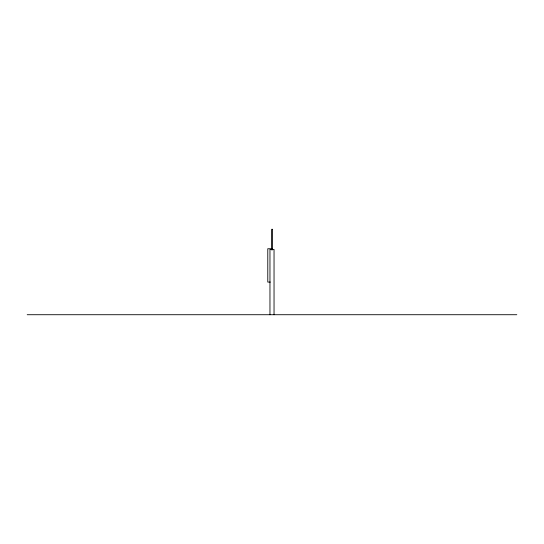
<?xml version="1.0" encoding="UTF-8"?>
<svg xmlns="http://www.w3.org/2000/svg" width="544" height="544" viewBox="0 0 544 544"><rect width="100%" height="100%" fill="white"/><g stroke="black" fill="none" stroke-linecap="round" stroke-linejoin="round"><path stroke-width="0.82" d="M272.326 229.289L271.674 229.282L271.66 249.968M272 248.737L267.784 248.737L267.784 282.078L270.314 282.078M27.2 314.718L516.8 314.718M274.04 314.718L274.04 249.438L269.96 249.438L269.96 314.718M272.34 229.282L272.34 249.968"/></g></svg>
